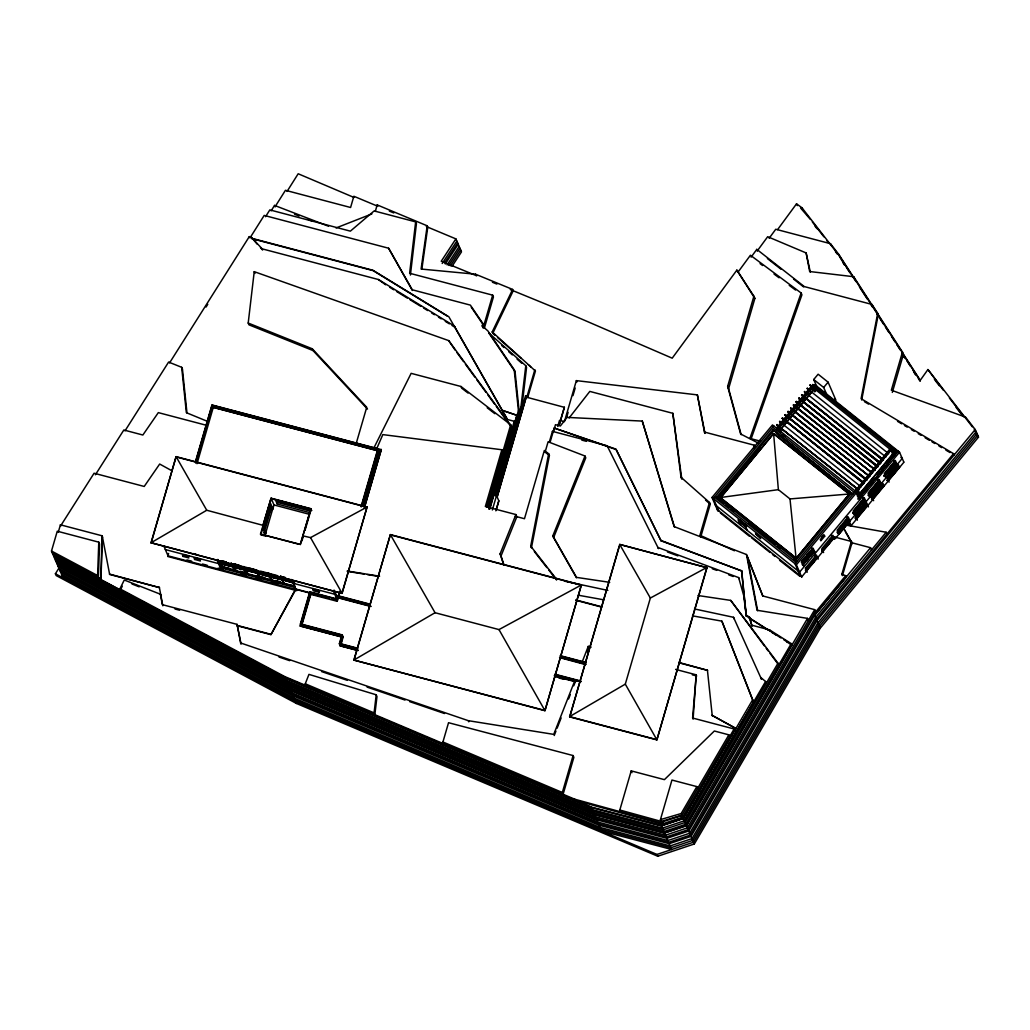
<?xml version="1.0" encoding="UTF-8"?>
<svg xmlns="http://www.w3.org/2000/svg" width="1030" height="1030" viewBox="0 0 1030 1030"><rect width="100%" height="100%" fill="white"/><g stroke="black" fill="none" stroke-linecap="round" stroke-linejoin="round"><path stroke-width="1.5" d="M98.777 542.166L99.549 543.956L98.378 577.354L97.593 575.564L98.777 542.166L57.268 531.21L51.5 551.024L63.126 577.881M160.86 595.353L160.371 594.207L124.27 580.019L119.918 588.825L284.859 676.62L285.349 677.766L52.775 553.96L100.927 579.594L101.944 535.755L60.422 524.811L58.285 532.175M100.927 579.594L102.434 536.9L109.656 574.457L159.483 587.589L109.502 574.083M754.14 448.411L754.256 445.205L704.443 432.059L697.374 394.889L576.362 380.624L564.427 421.631L559.535 420.33L557.745 426.459M675.616 669.397L696.216 674.83L692.598 718.026L734.107 728.97L734.596 730.116M693.087 719.172L696.216 674.83M367.504 409.077L313.017 350.56L248.977 324.836L248.204 323.047L254.23 271.663L448.719 340.621L511.447 426.446L487.911 507.301M265.547 216.699L269.834 209.901L350.367 231.145L374.135 210.931L415.644 221.875L409.631 273.259L492.662 295.159L493.434 296.949L484.319 328.261M410.404 275.049L416.429 223.665L415.644 221.875M376.208 694.799L376.98 696.589L374.856 714.678L374.083 712.889L376.208 694.799L308.949 674.38L305.266 683.791L306.039 685.581M495.16 495.765L520.897 407.326L525.776 365.702L489.044 333.205M375.293 211.42L377.186 204.906L427.193 225.802L421.103 269.049L475.5 274.199L512.644 289.43L513.223 290.769L492.778 333.282L495.147 335.381M421.901 268.843L427.772 227.141L427.193 225.802M548.655 453.754L549.402 455.466L531.441 547.844L530.707 546.145L548.655 453.754L544.355 450.445L524.476 518.721L515.309 516.3M751.089 257.152L756.805 249.376L804.314 286.585L871.921 304.417L877.676 313.313L861.093 398.674L953.535 453.664L954.115 455.002M861.672 400.026L878.255 314.652L877.676 313.313M298.829 544.226L260.5 534.119L271.07 498.185L310.918 508.691L300.361 544.625M151.153 543.016L176.091 456.651L367.053 507.018L342.115 593.383L151.037 542.746L176.091 456.651L206.747 510.249L262.933 525.313L271.07 498.185M168.611 553.432L167.736 556.47L296.782 590.679M195.455 461.685L211.961 404.97L381.345 449.634L364.826 506.361M195.777 461.376L212.219 404.893M195.636 463.062L212.45 405.305L377.843 448.926L378.77 451.076L363.294 504.275M197.013 463.693L213.3 407.275L377.147 450.496M183.018 556.406L182.477 555.157L188.284 556.689L188.825 557.938L183.018 556.406L183.495 554.771L189.314 556.303M194.644 559.47L194.103 558.221L199.91 559.754L200.451 561.002L194.644 559.47L195.121 557.835L200.927 559.367M218.965 561.942L218.489 563.59L165.354 549.569M220.587 563.886L232.703 566.552L220.549 563.796M222.081 566.397L221.128 569.68L216.841 559.792M220.278 562.238L222.145 567.479L219.493 561.389M231.068 562.766L234.261 570.144M232.973 567.157L245.089 569.809L232.935 567.067M245.359 570.414L257.436 572.989M261.221 533.45L271.315 498.752L274.006 504.97L272.693 509.49M263.358 526.845L265.907 518.077L266.409 520.266M266.448 516.21L268.572 508.91M263.114 529.652L270.71 503.683L272.821 508.563L265.663 533.167L264.002 532.729M263.435 530.489L270.092 507.842M263.68 530.553L266.654 520.33M266.783 519.918L270.182 508.228L269.178 505.923M263.938 530.617L270.581 507.983L269.525 505.537M263.976 532.974L271.457 507.288M270.143 512.077L271.469 507.545M265.225 535.137L266.101 532.124M310.146 512.708L277.212 504.018L278.164 500.722M278.37 501.327L290.293 504.481M257.886 573.195L259.303 577.276L256.148 569.989M290.705 504.584L302.64 507.739M270.13 576.955L282.233 579.62M271.83 580.057L268.534 573.259L277.16 575.551M303.052 507.842L310.365 510.301M282.194 579.53L270.092 576.864M283.791 583.212L280.495 576.414M301.983 540.827L303.296 536.321M305.047 530.308L311.176 509.271M301.262 626.343L300.335 624.193L309.76 591.799L335.497 598.597L336.424 600.735M310.764 594.361L336.668 601.16L335.741 599.009L309.991 592.224L300.76 623.948L342.269 634.905L343.209 637.055M307.764 602.64L301.03 625.777L342.539 636.733M308.652 599.563L310.004 594.928M301.636 624.605L310.172 595.301M302.048 624.412L310.854 594.194M356.316 443.08L366.731 407.288L312.245 348.771L248.204 323.047M319.171 592.314L318.63 591.066L312.811 589.533L313.352 590.782L319.171 592.314L319.648 590.679M335.214 592.611L334.724 594.246L293.215 583.302M361.028 506.696L377.843 448.926M361.388 506.696L378.268 448.694L379.439 451.372M335.741 599.009L336.694 595.726L370.118 604.546M363.165 505.923L379.207 450.844M363.397 506.464L377.649 457.5M336.668 601.16L337.544 597.696L370.98 606.515M370.71 606.078L338.188 597.503L339.733 591.272M338.613 596.035L339.565 592.778M364.221 508.022L381.267 449.453M337.183 601.327L339.449 593.563M340.273 645.9L339.346 643.75L341.844 635.137L300.335 624.193M342.269 634.905L339.771 643.505L357.693 648.231M342.127 638.162L340.029 645.347L358.067 650.097M340.608 644.278L342.707 637.106L301.185 626.15M341.11 644.226L343.132 636.875M353.985 660.333L390.383 534.609L581.358 584.976L544.947 710.7L353.869 660.063L390.383 534.609L435.046 612.721L498.984 629.588L581.358 584.976L544.947 710.7M492.662 295.159L483.109 327.965L482.22 325.905L482.903 323.562L470.388 305.125L412.27 289.791L388.606 248.23L264.195 215.424L250.496 237.119M376.89 448.308L382.812 434.609L501.868 449.75L485.349 506.502L515.927 514.562L516.854 516.712L501.031 555.968L504.018 565.122M486.727 507.121L510.7 424.746L460.964 386.482L411.137 373.349L373.233 449.247M488.696 509.065L514.24 421.283L507.52 419.519L454.269 326.008L378.396 279.516L262.161 248.848L251.256 237.145L249.286 236.63L169.577 362.882M489.623 508.691L516.815 415.296L502.099 410.275L516.815 415.296M489.791 509.065L518.425 410.713L514.189 369.654L487.911 330.939L482.22 325.905M492.34 509.979L525.558 395.752L527.141 396.164L527.721 397.503L535.433 371.019L492.198 331.943L512.644 289.43M497.014 497.181L526.15 397.091L525.558 395.752M497.181 497.027L526.227 397.271M527.141 396.164L534.853 369.68M495.842 510.841L498.778 500.747M496.344 509.58L498.855 500.928L496.537 495.559L494.04 494.902M443.711 743.776L442.926 741.986L448.539 722.7L573.092 755.557L573.865 757.346L563.114 794.272L562.341 792.482L573.092 755.557M545.411 451.037L548.102 441.793L585.001 456.02L585.774 457.809L553.599 537.621L576.478 577.791M549.299 442.14L552.428 431.364L607.146 445.797L658.505 548.642L658.015 547.497L738.652 577.598L739.154 578.744M550.2 441.896L554.217 428.068L615.953 449.132L661.054 540.814L741.703 570.916L746.364 616.301L743.84 596.628L744.342 597.773L738.652 577.598M553.265 432.291L555.479 424.682L560.372 425.969L567.067 417.395L642.269 421.09L674.56 527.141M559.406 424.103L564.337 407.159M559.496 424.218L564.414 407.339L526.15 397.091M566.783 416.893L568.109 412.335M572.963 395.636L575.178 388.04M569.693 716.893L619.7 544.432L706.992 567.697L656.883 739.888L569.693 716.893L619.365 546.235M625.3 684.139L656.767 739.617L569.577 716.623L625.3 684.139L650.355 598.044L706.876 567.427L656.883 739.888M758.518 443.196L740.622 433.965L727.644 386.405L753.896 296.202L736.875 270.118L672.204 358.183L571.495 314.665L510.262 289.559M741.162 434.673L728.609 388.645L754.861 298.443L753.896 296.202M620.588 811.807L619.815 810.018L631.21 770.878L664.414 779.646L714.344 731.004L728.867 734.841L729.639 736.63M569.139 417.935L589.804 391.413L672.835 413.313L681.036 477.276L709.477 502.447L699.937 535.24L734.429 550.754M700.709 537.029L710.249 504.237L709.477 502.447M728.867 734.841L681.924 815.335L661.208 821.399L660.436 819.61L671.946 780.045L696.859 786.611L697.632 788.401M757.23 250.947L767.685 236.707L806.142 252.942L809.67 271.534L853.703 276.709L902.46 352.041L891.349 390.19L965.612 417.15L975.204 429.523L978.5 437.132L820.241 628.223L694.323 843.982L657.771 856.239L296.434 703.464L56.161 575.551L55.388 573.762L58.813 568.328M892.315 392.43L903.426 354.281L902.46 352.041M851.398 541.458L851.977 542.797L842.437 575.603L841.858 574.251L851.398 541.458L834.815 537.081L801.713 576.877L717.292 509.631M310.918 508.691L300.245 544.355L260.5 534.119M738.175 271.907L750.419 255.234L801.147 292.996L749.892 438.394L760.423 441.175M751.192 438.677L801.932 294.786L801.147 292.996M580.843 681.783L574.985 680.238L553.728 734.377L468.315 720.678L240.608 642.965L237.08 624.373L162.354 604.662L160.371 594.207M582.207 661.839L588.285 646.364L591.169 647.123M554.23 735.523L555.943 731.133M557.101 728.21L561.118 717.962M568.586 698.945L570.311 694.555M573.749 685.774L575.474 681.384L574.985 680.238M587.126 651.733L588.787 647.51L588.285 646.364M503.58 564.504L500.104 553.831L515.927 514.562M553.599 537.621L552.827 535.832L585.001 456.02M122.274 586.199L120.42 589.971L119.918 588.825M291.567 579.491L295.855 589.392L270.942 634.647L295.636 588.98L313.712 593.756M660.436 819.61L681.152 813.546L696.859 786.611M734.107 728.97L682.697 817.125L663.423 823.588L574.83 799.229L284.859 676.62M735.652 728.326L712.078 715.348L735.652 728.326L683.199 818.271L661.376 825.584L591.156 807.069L283.559 676.826L591.31 807.443L661.543 825.957L683.354 818.644L752.608 699.885L721.888 621.154L692.482 615.837M53.869 556.483L286.443 680.289L592.25 809.593L662.47 828.107L684.293 820.794L753.548 702.035L721.888 621.154M684.293 820.794L765.573 681.512L760.707 677.431L761.44 679.143L733.515 617.292L694.503 608.949M697.928 595.507L730.721 600.4L777.985 663.217L685.027 822.494L663.204 829.807L592.984 811.292L287.177 682.002L54.603 558.183M745.707 614.768L749.441 617.137L751.63 625.159L769.616 629.909L791.246 643.608L685.8 824.283L663.99 831.596L593.756 813.082L287.962 683.791L55.375 559.985M791.748 644.754L686.289 825.429L664.479 832.742L594.259 814.228L288.4 684.911L55.865 561.131M642.269 421.09L674.135 526.613L746.467 554.513L757.063 610.288L807.52 618.373L686.456 825.815L664.646 833.128L594.413 814.601L288.567 685.285L56.032 561.505M757.655 610.79L747.355 556.573L762.728 595.945L814.704 609.657L687.345 827.875L665.534 835.188L595.301 816.661L289.456 687.345L56.92 563.565M844.729 530.605L843.763 528.377L851.977 542.797L870.556 547.702L814.627 615.232L688.71 831.004L666.886 838.317L596.666 819.79L290.821 690.486L58.285 566.693M271.122 210.841L274.547 205.421L328.544 226.24M275.165 206.605L285.439 190.305L350.586 207.494L353.844 196.267L377.508 206.155M287.061 191.4L298.185 173.761L354.011 197.464M206.064 307.017L207.777 304.301M61.697 524.219L94.078 473.234L144.213 486.456L159.676 464.041L172.01 470.826M95.391 474.791L123.832 429.999L142.861 435.021L158.324 412.618L205.858 425.145M124.978 430.888L168.611 362.058L181.679 367.311L182.452 369.101L186.971 412.914M426.304 226.536L455.878 238.883L441.239 261.247L476.761 275.808M442.205 263.487L456.844 241.123M444.702 262.637L457.629 242.913M445.282 263.989L458.208 244.252M447.11 264.903L459.174 246.492M448.745 265.38L459.947 248.282M450.38 265.856L460.719 250.071M452.028 266.332L461.504 251.861L455.878 238.883M972.333 426.819L927.94 369.538L920.266 380.289L838.729 254.333L830.45 243.672L775.757 229.252L769.14 238.265M777.586 229.613L796.525 203.824L801.919 207.725L839.501 256.122L855.982 281.589M841.858 574.251L845.682 575.693L814.048 613.893L820.241 628.223M814.627 615.232L846.261 577.032L845.682 575.693M886.959 534.029L886.173 532.24L815.593 617.472L689.675 833.244L667.852 840.557L597.632 822.03L291.786 692.714L59.251 568.933M953.535 453.664L816.365 619.262L690.448 835.034L668.637 842.347L598.404 823.82L292.559 694.516L60.023 570.723M975.204 429.523L816.957 620.614L691.027 836.373L669.217 843.686L598.984 825.172L293.138 695.855L60.603 572.062M717.91 511.099L712.013 497.49L772.487 424.927L856.857 492.237L860.037 499.589M773.813 425.982L713.339 498.559L718.695 510.906M816.726 386.469L813.713 379.516L818.129 374.212L828.094 382.169L835.922 400.245M776.749 424.888L858.608 489.752L776.749 424.888L858.132 489.829L859.651 493.46M779.517 421.579L861.029 486.842M782.272 418.27L863.99 482.8L863.797 483.521L782.272 418.27L863.797 483.521M785.04 414.948L866.745 479.491L866.552 480.212L785.04 414.948L866.552 480.212M787.796 411.64L869.642 476.504L787.937 411.961L788.13 411.24M790.564 408.318L872.41 473.182L790.692 408.64L790.885 407.919M793.319 405.009L875.165 469.873L793.461 405.331L793.654 404.61M796.074 401.7L877.792 466.23L877.599 466.951L796.074 401.7L877.599 466.951M798.842 398.378L880.56 462.921L880.367 463.642L798.842 398.378L880.367 463.642M801.598 395.069L883.315 459.612L883.122 460.32L801.598 395.069L883.122 460.32M804.366 391.748L885.89 457.011M807.121 388.439L888.645 453.702M809.889 385.13L891.414 450.38M723.704 503.219L716.88 496.962L772.938 429.69L852.531 494.027L772.938 429.69M776.89 425.21L777.083 424.489M779.646 421.901L779.839 421.18M782.414 418.592L782.607 417.871M785.169 415.27L785.362 414.549M796.216 402.022L796.409 401.301M798.984 398.7L799.177 397.979M801.739 395.391L801.932 394.67M804.507 392.07L804.7 391.361M807.263 388.761L807.456 388.04M810.031 385.452L810.224 384.731M717.421 498.224L773.479 430.939M718.592 497.632L760.513 447.329M777.148 427.296L778.332 428.544L777.148 427.296L812.773 384.551L813.764 385.336L777.006 430.038M726.15 489.302L730.219 484.422M732.253 481.976L735.304 478.319M737.338 475.873L739.373 473.427M743.647 468.29L745.681 465.856M747.716 463.41L749.763 460.964M777.341 427.746L809.915 388.658M778.139 428.094L813.764 385.336M720.472 497.889L773.607 433.566L720.472 497.889L796.203 558.312L849.338 494.001L773.607 433.566L778.371 489.662L789.997 498.932L849.338 494.001L796.203 558.312M777.264 430.257L814.498 385.593L895.675 450.368L857.436 496.254M814.447 388.387L816.481 385.928M780.135 429.819L815.348 387.563L895.353 451.513M780.212 429.999L814.421 388.941M814.833 391.683L815.657 390.692L812.683 385.323L811.859 386.314L814.833 391.683L812.348 387.46M826.691 394.426L823.678 387.46L828.094 382.169M833.45 400.799L835.214 398.674M742.373 521.991L740.158 524.643L738.047 519.751L745.089 525.377L747.201 530.257M741.986 523.124L746.518 526.176M793.976 559.303L796.486 561.298L795.933 560.05L851.99 492.778M855.866 490.113L891.491 447.368L892.482 448.153L857.063 491.349L855.866 490.113L857.063 491.349M860.14 485.671L856.342 490.228L859.316 495.585L857.333 491.027M862.174 483.237L865.226 479.568M867.26 477.122L891.491 447.368M856.87 490.911L892.482 448.153M801.739 577.173L796.383 564.813L856.857 492.237M802.138 560.629L804.997 557.191M806.915 554.913L809.773 551.475M821.438 537.454L823.369 535.137L824.695 536.205L820.833 540.84L820.292 539.591L824.155 534.943L824.695 536.205M801.392 561.929L811.885 549.338M801.43 562.019L813.108 548.205L815.232 553.097L812.567 550.973M812.078 549.505L801.623 562.187L802.628 564.492M891.594 449.659L893.551 454.5L892.559 453.702L893.383 452.711M857.72 496.46L896.164 450.316L814.447 385.104L815.374 387.254M802.525 563.024L809.091 555.144M803.181 563.037L813.121 551.9L811.975 548.9M802.422 564.337L813.031 551.346M802.383 564.916L813.43 551.655L811.846 547.999M858.299 498.224L874.393 478.899M877.406 475.281L880.431 471.65M882.44 469.242L885.465 465.612M887.474 463.204L896.525 452.337M858.376 498.391L875.474 477.869M877.483 475.461L896.602 452.518M806.4 561.311L808.486 558.801M810.584 556.277L814.679 551.372M857.99 499.383L898.199 451.14M860.282 497.451L862.342 494.979M865.432 491.284L867.479 488.812M870.569 485.104L872.629 482.632M875.719 478.924L877.779 476.465M880.856 472.757L882.916 470.285M886.006 466.577L888.066 464.118M816.236 387.383L815.155 384.872L899.525 452.196L799.563 572.165L715.193 504.842M805.512 568.959L807.52 566.552M807.919 566.075L809.941 563.642M812.979 559.998L816.018 556.355M828.751 541.072L830.708 538.729M839.077 528.686L841.021 526.343M843.956 522.828L847.87 518.129M854.179 510.558L863.333 499.576L865.985 501.7L854.939 514.948L853.613 513.893L864.659 500.632L863.5 497.979M868.342 493.563L871.792 489.417M874.831 485.774L878.886 480.907M885.362 473.143L887.371 470.736M890.281 467.221L894.22 462.496M805.975 569.332L816.018 557.282M822.416 549.608L832.446 537.557M837.738 531.223L847.78 519.172M852.982 512.785L863.797 499.949M868.805 493.937L878.848 481.885M883.817 475.924L894.864 462.663M805.409 570.272L815.902 557.681M821.837 550.548L832.33 537.956M837.171 532.162L847.664 519.571L846.557 517.021M853.188 512.94L863.681 500.348M868.239 494.876L878.732 482.285M884.255 475.654L894.748 463.062M805.615 570.427L816.417 557.591L815.271 554.938M821.811 551.127L832.845 537.879L831.699 535.214M837.364 532.317L848.179 519.481L847.021 516.828M853.149 513.519L864.196 500.271L863.037 497.606M868.2 495.456L879.247 482.207L878.088 479.542M884.216 476.233L895.263 462.985L894.104 460.32M805.846 571.225L816.88 557.964L815.734 555.299M822.275 551.501L833.322 538.252L832.163 535.587M884.68 476.607L895.727 463.358L894.568 460.693M811.318 564.929L814.395 561.221M826.742 546.402L829.832 542.694M831.545 540.647L833.952 537.763M846.853 522.287L848.887 519.828M869.294 495.353L871.329 492.906M873.363 490.46L876.427 486.778M878.191 484.667L880.264 482.182M888.671 472.088L891.787 468.354M838.922 534.171L849.969 520.923L848.244 516.918L837.197 530.18L838.922 534.171L837.596 533.115L848.643 519.854L847.484 517.189M869.99 496.885L881.036 483.637L879.311 479.645L868.264 492.894L869.99 496.885L868.663 495.829L879.71 482.581L878.551 479.916M897.053 464.414L886.006 477.675L884.281 473.671L895.327 460.423L897.053 464.414L894.388 462.29M835.678 538.098L902.241 458.453L900.902 457.397M855.325 517.343L857.295 514.974M859.265 512.605L865.187 505.511M874.702 494.078L882.028 485.297L883.354 486.366L872.307 499.614M890.358 475.294L892.469 472.77M895.456 469.178L897.503 466.732L898.817 467.8L887.77 481.062M866.256 505.151L855.222 518.399L866.655 505.46L865.509 502.807M871.444 498.932L882.491 485.671M886.907 480.366L897.954 467.118M855.647 518.142L866.14 505.55M871.882 498.662L882.375 486.07M887.345 480.109L897.838 467.517M865.251 503.168L866.346 505.704L855.454 517.987M872.075 498.829L882.568 486.237L881.474 483.688M887.538 480.263L898.031 467.672L896.937 465.135M871.844 499.254L882.89 485.993L881.732 483.327M887.306 480.688L898.353 467.44L897.194 464.775M856.085 519.094L867.131 505.833L865.973 503.168M894.053 473.8L897.079 470.156M903.915 462.2L851.231 525.532L847.497 522.571M206.747 510.249L151.037 542.746L342.115 593.383M435.046 612.721L353.869 660.063L544.831 710.43L498.984 629.588M310.532 537.621L367.053 507.018L341.999 593.113L310.532 537.621L302.781 535.819M336.038 227.965L371.92 213.892M619.815 810.018L662.65 821.798L681.924 815.335M55.388 573.762L295.661 701.675L656.986 854.449L693.55 842.192L819.468 626.433L977.728 435.342L975.758 432.806M778.371 489.662L720.318 497.529L796.048 557.964L789.997 498.932M609.721 582.336L576.491 577.379L552.827 535.832M347.239 571.019L379.619 576.208M347.406 571.393L364.363 574.109M367.452 574.611L378.242 576.337M845.784 525.081L886.173 532.24M578.461 595.25L603.529 599.769M564.504 581.152L607.855 590.422M310.455 593.383L313.493 594.13M321.103 595.997L325.673 597.117M331.763 598.597L336.488 600.091L331.918 598.984M310.609 593.769L328.879 598.237M251.32 238.188L372.976 270.272L448.848 316.764L507.211 419.262M251.487 238.561L373.143 270.645L447.651 316.313M581.808 440.119L586.366 441.329M377.752 450.458L380.868 451.282M377.225 450.677L213.377 407.455L212.45 405.305M706.992 567.697L619.7 544.432L650.355 598.044M176.207 456.921L367.182 507.288M271.186 498.443L311.034 508.962M271.199 498.726L311.292 509.296M277.997 501.314L310.944 510.005M311.832 510.455L275.886 500.979L277.212 504.018M277.855 501.803L310.79 510.494M277.688 502.382L310.635 511.047M390.499 534.879L581.474 585.246M273.89 504.932L309.348 514.292M269.512 507.687L272.821 508.563M269.924 508.163L269.422 505.988M575.809 599.949L601.469 606.722M575.963 600.323L601.636 607.095M266.525 519.854L266.023 517.678M260.693 534.802L265.328 536.025M678.667 662.393L707.571 670.35M678.822 662.766L706.052 669.951M692.302 674.817L696.718 675.976M234.441 564.002L238.934 565.187M221.952 560.899L226.433 562.084L221.991 560.99M232.832 563.771L238.818 565.341M249.711 568.212L254.191 569.397M294.683 586.083L284.074 583.817L280.92 576.53L285.361 577.624M193.395 553.586L196.292 554.359M232.87 563.861L242.23 566.333M245.256 567.118L257.423 570.337M260.642 571.174L266.628 572.757M280.92 576.53L285.4 577.714M218.708 561.878L293.202 581.525M218.939 562.419L293.434 582.066M246.955 570.234L257.474 573.079M262.341 574.289L269.718 576.839L257.706 573.594M294.632 582.877L282.619 579.633L294.477 583.379M232.638 566.796L220.626 563.552L222.222 567.234M233.012 566.822L245.011 570.066M245.385 570.079L257.397 573.324M257.77 573.35L269.783 576.594M270.169 576.62L282.168 579.864M282.542 579.877L294.554 583.122M315.283 589.521L318.193 590.293M336.45 595.314L370.118 604.185M221.18 566.165L230.334 568.573M234.274 569.616L237.325 570.414M240.376 571.225L247.998 573.234M260.204 576.452L264.774 577.663M275.461 580.469L280.031 581.68M560.372 655.698L584.834 662.148M338.02 597.13L358.157 602.434M361.26 603.258L365.908 604.481M222.287 566.989L232.767 569.757M259.444 576.787L271.276 580.444L268.122 573.156M273.323 580.457L282.297 582.813M560.217 656.007L586.031 662.818M221.914 566.976L295.108 586.276M294.966 586.765L221.772 567.466L218.746 560.487M562.805 657.745L567.466 658.968M570.556 659.779L582.967 663.05M294.799 587.345L221.605 568.032L217.871 559.419M561.427 657.707L586.225 664.247M559.548 657.578L585.439 664.569M186.932 559.934L191.67 561.183M202.472 564.028L207.197 565.277M218.012 568.135L222.712 569.371M241.316 574.277L245.99 575.513M256.856 578.371L261.517 579.607M272.396 582.478L277.057 583.701M331.802 598.52L336.321 599.718M309.361 592.945L168.057 555.84L163.731 545.849M316.892 594.928L321.411 596.125M324.424 596.911L328.956 598.108M331.969 598.906L336.488 600.091M554.913 674.212L580.74 681.023M554.887 674.56L580.881 681.409M554.217 675.783L575.925 681.5M555.775 676.697L574.534 681.474M559.071 678.036L563.668 679.246M299.601 625.905L341.239 636.888M339.346 643.75L357.449 648.527M340.196 645.72L358.234 650.484M340.132 645.861L356.882 650.278M175.049 609.026L179.619 610.236M236.861 625.326L270.787 634.274M237.016 625.699L270.942 634.647M57.693 565.354L290.241 689.134L596.087 818.451L666.307 836.978L688.117 829.665L815.477 611.447L814.704 609.657M661.054 540.814L616.107 449.505L554.217 428.068M279.053 657.063L289.675 660.681M321.553 671.56L347.368 680.367M367.105 687.113L405.048 700.065M409.605 701.61L444.522 713.533M660.887 540.441L741.703 570.916M667.466 551.99L677.92 555.891M712.271 568.715L716.751 570.375M728.699 574.843L733.18 576.517M294.619 214.279L299.125 216.017M308.125 219.48L312.618 221.218M131.982 583.997L139.205 586.843M492.43 282.246L496.885 284.074M208.137 421.643L186.353 412.682L181.679 367.311M389.34 211.086L393.769 212.94M305.266 683.791L374.083 712.889M442.926 741.986L562.341 792.482M52.929 554.333L285.516 678.152L591.31 807.443M596.087 818.451L286.572 687.177L287.151 688.529L596.666 819.79M51.5 551.024L97.593 575.564M52.273 552.814L100.425 578.435M61.568 574.302L294.104 698.095L599.962 827.412L670.182 845.926L691.993 838.613L817.923 622.841L976.17 431.763L974.213 429.227M62.354 576.092L294.889 699.885L600.735 829.202L670.955 847.716L692.778 840.403L818.696 624.644L976.955 433.553L974.985 431.016M864.428 401.661L868.573 404.121M897.542 421.36L901.688 423.819M904.443 425.467L907.198 427.102M911.344 429.562L914.099 431.21M918.245 433.669L921 435.304M925.133 437.776L929.279 440.235M932.034 441.87L934.789 443.518M938.935 445.977L941.69 447.625M945.836 450.084L949.969 452.543M385.671 284.808L378.396 279.516M389.739 287.306L393.795 289.791M396.511 291.451L407.352 298.095M410.056 299.756L420.897 306.399M423.6 308.06L427.669 310.545M431.737 313.043L434.441 314.704M438.51 317.189L441.213 318.849M445.282 321.347L449.35 323.832M452.054 325.493L454.771 327.154L454.269 326.008M772.989 632.884L746.209 615.914L741.536 570.543M775.526 634.48L781.023 637.969M783.637 639.617L787.731 642.205M749.042 617.987L767.801 629.858M771.818 632.407L775.835 634.944M786.547 641.729L791.903 645.128L791.246 643.608M800.542 207.957L810.404 219.442M760.076 263.629L762.612 265.521M774.019 274.019L779.092 277.791M789.238 285.349L795.585 290.061M545.089 452.157L549.402 455.466M468.071 393.087L461.698 388.181L460.964 386.482M487.203 407.803L494.864 413.7M767.389 258.543L781.139 269.319M793.641 279.117L803.645 286.945M813.713 379.516L823.678 387.46M884.86 441.87L887.242 443.763M813.958 385.786L812.773 384.551M891.684 447.805L892.688 448.604M863.153 425.377L865.664 427.386M868.174 429.394L870.698 431.39M891.581 449.93L890.577 449.132L892.559 453.702M894.542 462.908L893.847 460.68M802.074 394.992L883.457 459.934M799.306 398.301L880.689 463.243M796.55 401.623L877.933 466.551M793.795 404.932L875.165 469.873M791.027 408.253L872.41 473.182M878.384 481.512L881.036 483.637M878.526 482.13L877.83 479.903M788.272 411.562L869.642 476.504M785.504 414.871L866.887 479.813M782.749 418.193L864.119 483.122M780.418 430.978L781.422 431.776L779.44 427.218M782.749 434.596L785.156 436.514M772.719 427.308L854.424 492.507M863.475 500.194L862.78 497.966M865.792 504.777L867.131 505.833M776.157 433.424L851.514 493.563M788.993 443.994L801.07 453.625M813.751 463.745L816.172 465.676M818.58 467.607L823.421 471.457M834.21 480.07L850.407 492.997M773.762 433.926L849.492 494.361M847.317 518.798L849.969 520.923M847.458 519.403L846.763 517.189M848.076 523.91L850.561 525.892M831.983 537.184L834.648 539.308L832.922 535.317L821.876 548.565L823.601 552.569M832.137 537.802L831.442 535.574M815.554 556.908L818.219 559.033L816.481 555.028L805.434 568.29L807.172 572.281M815.708 557.513L814.807 555.131M716.88 496.962L795.933 560.05M726.214 505.228L728.725 507.224M731.223 509.232L733.733 511.24M748.797 523.253L775.152 544.278M777.663 546.286L780.174 548.282M714.447 497.233L796.164 562.432M712.013 497.49L796.383 564.813M744.368 523.588L746.84 525.558M746.287 526.446L741.652 522.854L740.596 520.408M745.965 527.064L741.265 523.317L739.682 519.648M720.356 512.953L749.402 536.244M751.398 537.673L770.015 552.505M772.5 554.488L774.985 556.47M779.581 560.32L799.821 576.246M705.511 500.039L710.249 504.237M497.516 337.48L521.206 358.44M528.326 364.736L530.695 366.835M501.661 345.475L504.031 347.574M508.769 351.771L512.322 354.912M517.073 359.097L521.811 363.294M257.204 244.149L251.256 237.145M260.474 247.664L262.65 249.994L262.161 248.848M530.707 546.145L556.767 579.504M534.338 551.552L546.879 567.62M548.81 570.079L556.535 579.967M812.335 221.926L823.897 236.823M826.794 240.544L828.712 243.029M835.459 251.706L837.39 254.191M815.039 226.201L816.957 228.673M943.48 390.383L927.94 369.538M949.39 397.992L964.157 417.047M934.429 379.452L939.347 385.799M956.072 407.391L960.99 413.751M975.552 433.321L978.5 437.132M764.286 645.771L730.721 600.4M766.217 648.334L768.148 650.909M770.08 653.471L778.757 665.007L777.985 663.217M455.118 350.097L448.719 340.621M456.985 352.659L463.539 361.62M465.406 364.182L474.766 376.993M476.645 379.555L486.006 392.366M487.872 394.928L494.426 403.902M496.306 406.464L505.666 419.274M507.533 421.837L512.219 428.235L510.7 424.746M471.277 307.185L483.791 325.622L482.903 323.562M488.799 332.986L515.077 371.714L519.313 412.773L518.425 410.713M754.861 298.443L736.875 270.118M859.458 286.945L867.26 299.009M870.736 304.365L872.462 307.043M876.8 313.738L878.539 316.429M880.277 319.107L883.74 324.463M885.478 327.141L888.942 332.497M891.542 336.527L895.019 341.883M896.757 344.561L900.22 349.917M901.958 352.595L920.163 380.74M841.15 259.264L844.613 264.62M846.351 267.298L849.827 272.654M901.868 353.045L905.331 358.414M907.07 361.092L910.533 366.448M913.134 370.465L915.734 374.495M918.348 378.512L920.073 381.19M842.798 262.393L844.523 265.071M902.641 354.848L904.379 357.526M913.919 372.255L915.644 374.946M845.476 531.918L852.209 543.724M412.373 290.473L388.606 248.23M871.921 304.417L872.5 305.755M853.703 276.709L854.668 278.95M838.729 254.333L840.287 257.925M830.45 243.672L831.223 245.475M801.919 207.725L802.692 209.515M796.525 203.824L797.31 205.614M899.525 452.196L903.774 462.007M896.164 450.316L897.091 452.466M892.405 448.938L894.388 453.509M899.563 467.53L898.418 464.878L887.371 478.126L889.096 482.117M806.142 252.942L810.34 272.216M897.658 465.148L898.817 467.8M884.101 486.096L882.955 483.431L871.908 496.692L873.633 500.683M882.195 483.701L883.354 486.366M868.457 506.902L866.732 502.898L855.685 516.159L857.411 520.15M756.805 249.376L757.385 250.715M865.985 501.7L864.26 497.709L853.213 510.957L854.939 514.948M814.498 385.593L815.425 387.731M857.668 490.37L859.149 493.795M858.067 497.052L855.531 491.181L795.057 563.758L800.4 576.118M870.556 547.702L871.522 549.943M849.505 521.747L851.038 525.3M848.681 521.875L850.214 525.416M834.815 537.081L835.407 538.433M778.938 427.553L779.929 429.845M780.096 431.634L777.611 427.411L779.105 430.836M812.309 548.359L813.893 552.029L802.846 565.29L804.185 566.346L802.061 561.453M811.923 549.428L812.915 551.745M754.256 445.205L754.836 446.544M727.644 386.405L728.609 388.645M807.52 618.373L808.408 620.433M697.374 394.889L705.022 433.411L704.443 432.059M746.467 554.513L762.934 596.28M769.616 629.909L770.118 631.055M672.835 413.313L681.808 479.079L681.036 477.276M749.441 617.137L752.119 626.304M765.573 681.512L766.307 683.212M733.515 617.292L734.248 618.991M752.608 699.885L753.548 702.035M607.146 445.797L607.649 446.943M576.362 380.624L576.942 381.976M525.776 365.702L526.549 367.491L521.669 409.116L520.897 407.326M552.428 431.364L552.93 432.51M475.5 274.199L476.079 275.538M514.189 369.654L515.077 371.714M492.198 331.943L492.778 333.282M514.24 421.283L514.743 422.429M681.152 813.546L694.323 843.982M501.868 449.75L502.807 451.9M662.65 821.798L663.912 824.734L575.332 800.374L574.83 799.229M661.376 825.584L671.727 849.505L601.507 830.991L591.156 807.069M631.21 770.878L631.982 772.667M377.186 204.906L377.765 206.257M656.986 854.449L657.771 856.239M500.104 553.831L501.031 555.968M274.547 205.421L275.126 206.76M312.245 348.771L313.017 350.56M468.315 720.678L468.805 721.824M249.286 236.63L249.775 237.776M254.23 271.663L255.002 273.452M334.132 590.126L337.917 598.868M333.115 590.512L337.441 600.516M341.844 635.137L342.771 637.287M309.991 592.224L310.931 594.374M269.577 504.468L271.173 508.125M263.551 528.274L265.663 533.167M280.984 576.285L284.138 583.572M280.572 576.169L283.726 583.456M268.611 573.015L271.766 580.302M268.186 572.912L271.341 580.199M256.213 569.745L259.367 577.032M255.801 569.642L258.955 576.929M255.736 569.886L258.891 577.173L246.917 574.019L243.762 566.732M243.827 566.487L246.981 573.774M243.93 567.569L246.569 573.659M243.338 566.616L246.492 573.903L234.531 570.749L231.377 563.462M285.516 678.152L290.241 689.134M290.821 690.486L296.434 703.464M231.969 564.414L234.608 570.504M237.08 624.373L241.097 644.111L240.608 642.965M101.944 535.755L102.601 537.274M60.422 524.811L60.925 525.957M159.315 587.216L162.843 605.807M707.404 669.976L712.245 715.721M760.166 537.403L755.518 533.695L760.707 538.664L760.166 537.403"/></g></svg>
